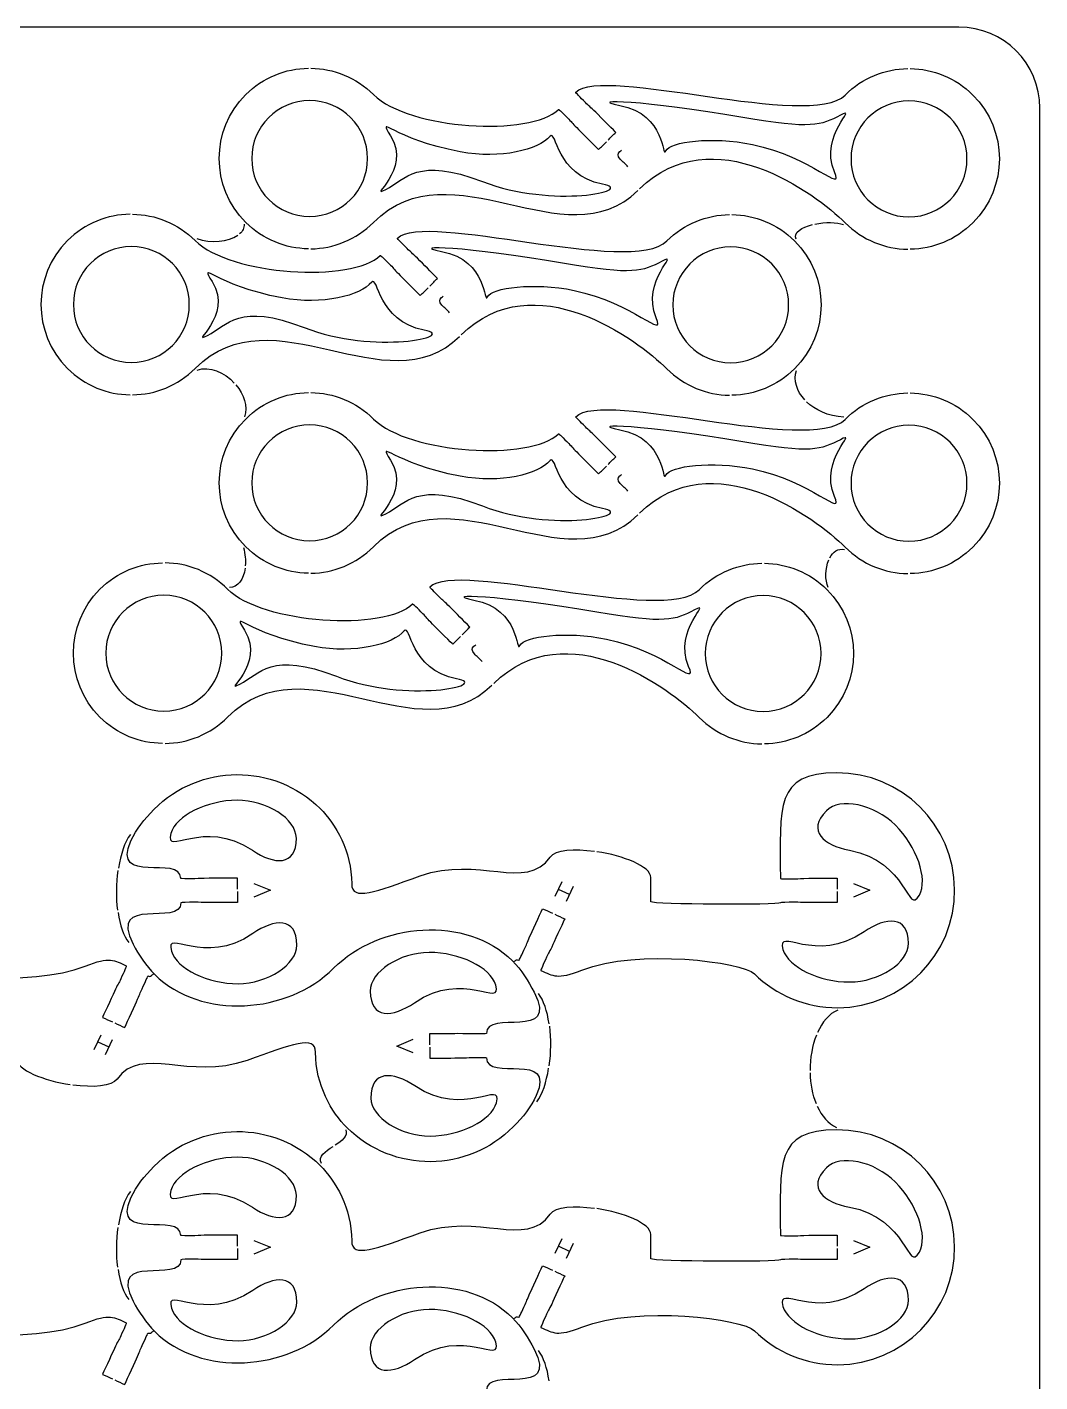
# Model space of a CAD drawing. Extents: x -1 to 250, y 0 to 300.
# Drawn here: x 125 to 250, y 132.8 to 300.1 of the extents above; entities that cross this region are included whole.
import ezdxf

# ---------------------------------------------------------------- set-up
doc = ezdxf.new("R2010")
doc.units = 0
doc.header["$MEASUREMENT"] = 0
doc.layers.add('DEFAULT', color=7, linetype='CONTINUOUS')

msp = doc.modelspace()

# ---------------------------------------------------------------- linework, layer by layer
at = {"layer": 'DEFAULT', "color": 250}
for points in [[(153.05, 194.32), (155.07, 193.48), (153.05, 192.63)], [(190.22, 192.74), (191.07, 194.57)], [(227.05, 194.32), (229.08, 193.48), (227.05, 192.63)], [(191.98, 192.96), (190.62, 193.59)], [(192.44, 193.93), (191.58, 192.1)], [(133.34, 173.8), (134.19, 175.64)], [(133.79, 174.78), (135.15, 174.14)], [(135.55, 175), (134.7, 173.17)], [(172.7, 173.4), (170.67, 174.24), (172.7, 175.09)], [(153.05, 150.25), (155.07, 149.41), (153.05, 148.56)], [(190.22, 148.66), (191.07, 150.49)], [(191.98, 148.89), (190.62, 149.52)], [(192.44, 149.86), (191.58, 148.03)], [(227.05, 150.25), (229.08, 149.41), (227.05, 148.55)]]:
    msp.add_lwpolyline(points, dxfattribs=at)
at = {"layer": 'DEFAULT', "color": 1}
for points, knots in [([(240.05, 0.05), (163.38, 0.05), (86.72, 0.05), (10.05, 0.05), (4.53, 0.05), (0.05, 4.53), (0.05, 10.05), (0.05, 103.38), (0.05, 196.72), (0.05, 290.05), (0.05, 295.57), (4.53, 300.05), (10.05, 300.05), (86.72, 300.05), (163.38, 300.05), (240.05, 300.05), (245.57, 300.05), (250.05, 295.57), (250.05, 290.05), (250.05, 196.72), (250.05, 103.38), (250.05, 10.05), (250.05, 4.53), (245.57, 0.05), (240.05, 0.05)], [0, 0, 0, 0, 651.968, 651.968, 651.968, 652.968, 652.968, 652.968, 1446.668, 1446.668, 1446.668, 1447.668, 1447.668, 1447.668, 2099.636, 2099.636, 2099.636, 2100.636, 2100.636, 2100.636, 2894.336, 2894.336, 2894.336, 2895.336, 2895.336, 2895.336, 2895.336]), ([(159.77, 272.67), (156.96, 272.71), (154.17, 273.8), (152.03, 275.93), (147.68, 280.29), (147.68, 287.35), (152.03, 291.71), (154.17, 293.85), (156.96, 294.94), (159.77, 294.97)], [0, 0, 0, 0, 1, 1, 1, 2, 2, 2, 3, 3, 3, 3]), ([(160.07, 294.97), (162.87, 294.94), (165.67, 293.85), (167.81, 291.71), (172.13, 287.4), (187.25, 286.5), (190.64, 289.88), (190.67, 289.91), (191.23, 289.36), (191.91, 288.68), (192.33, 288.26), (192.43, 288.09), (193.11, 287.4), (193.73, 286.78), (195.59, 284.93), (195.59, 284.93), (195.91, 285.24), (196.22, 285.56), (196.54, 285.88)], [0, 0, 0, 0, 1, 1, 1, 2, 2, 2, 3, 3, 3, 4, 4, 4, 5, 5, 5, 8.832519, 8.832519, 8.832519, 8.832519]), ([(196.75, 286.09), (197.07, 286.41), (197.39, 286.73), (197.71, 287.05), (197.71, 287.05), (195.85, 288.91), (195.23, 289.53), (194.55, 290.21), (194.38, 290.31), (193.96, 290.73), (193.3, 291.4), (192.76, 291.94), (192.76, 292), (196.14, 295.38), (221.69, 287.35), (226.01, 291.66), (228.14, 293.81), (230.94, 294.89), (233.74, 294.93)], [0, 0, 0, 0, 3.832519, 3.832519, 3.832519, 4.832519, 4.832519, 4.832519, 5.832519, 5.832519, 5.832519, 6.832519, 6.832519, 6.832519, 7.832519, 7.832519, 7.832519, 8.832519, 8.832519, 8.832519, 8.832519]), ([(234.04, 294.93), (236.85, 294.89), (239.65, 293.81), (241.78, 291.66), (246.14, 287.31), (246.14, 280.24), (241.78, 275.89), (239.65, 273.75), (236.85, 272.66), (234.04, 272.62)], [0, 0, 0, 0, 1, 1, 1, 2, 2, 2, 3, 3, 3, 3]), ([(152.77, 283.82), (152.77, 287.77), (155.97, 290.98), (159.92, 290.98), (163.87, 290.98), (167.07, 287.77), (167.07, 283.82), (167.07, 279.87), (163.87, 276.67), (159.92, 276.67), (155.97, 276.67), (152.77, 279.87), (152.77, 283.82)], [1, 1, 1, 1, 2, 2, 2, 3, 3, 3, 4, 4, 4, 5, 5, 5, 5]), ([(226.74, 283.78), (226.74, 287.73), (229.94, 290.94), (233.89, 290.94), (237.85, 290.94), (241.05, 287.73), (241.05, 283.78), (241.05, 279.83), (237.85, 276.62), (233.89, 276.62), (229.94, 276.62), (226.74, 279.83), (226.74, 283.78)], [1, 1, 1, 1, 2, 2, 2, 3, 3, 3, 4, 4, 4, 5, 5, 5, 5]), ([(200.64, 280.08), (209.64, 288.91), (222.35, 279.55), (226.01, 275.89), (228.14, 273.75), (230.94, 272.66), (233.74, 272.62)], [0, 0, 0, 0, 1, 1, 1, 2, 2, 2, 2]), ([(160.07, 272.67), (162.87, 272.71), (165.67, 273.8), (167.81, 275.93), (177.46, 285.59), (191.42, 271.08), (200.43, 279.87)], [0, 0, 0, 0, 1, 1, 1, 2, 2, 2, 2]), ([(137.77, 276.95), (134.96, 276.91), (132.17, 275.83), (130.03, 273.69), (125.67, 269.33), (125.67, 262.27), (130.03, 257.91), (132.17, 255.77), (134.96, 254.68), (137.77, 254.65)], [0, 0, 0, 0, 1, 1, 1, 2, 2, 2, 3, 3, 3, 3]), ([(138.07, 276.95), (140.87, 276.91), (143.66, 275.83), (145.8, 273.69), (150.12, 269.37), (165.25, 268.47), (168.63, 271.86), (168.67, 271.89), (169.22, 271.34), (169.9, 270.66), (170.32, 270.24), (170.42, 270.06), (171.1, 269.38), (171.72, 268.76), (173.58, 266.9), (173.58, 266.9), (173.9, 267.22), (174.22, 267.54), (174.54, 267.86)], [0, 0, 0, 0, 1, 1, 1, 2, 2, 2, 3, 3, 3, 4, 4, 4, 5, 5, 5, 8.832519, 8.832519, 8.832519, 8.832519]), ([(174.75, 268.07), (175.07, 268.39), (175.39, 268.71), (175.7, 269.03), (174.88, 269.85), (174.05, 270.68), (173.23, 271.5), (172.54, 272.19), (172.37, 272.29), (171.95, 272.71), (171.29, 273.37), (170.75, 273.91), (170.75, 273.98), (174.14, 277.36), (199.68, 269.33), (204, 273.64), (206.14, 275.78), (208.94, 276.87), (211.74, 276.9)], [0, 0, 0, 0, 3.832519, 3.832519, 3.832519, 13.760298, 13.760298, 13.760298, 14.760298, 14.760298, 14.760298, 15.760298, 15.760298, 15.760298, 16.760298, 16.760298, 16.760298, 17.760298, 17.760298, 17.760298, 17.760298]), ([(212.04, 276.9), (214.84, 276.87), (217.64, 275.78), (219.78, 273.64), (224.13, 269.28), (224.13, 262.22), (219.78, 257.86), (217.64, 255.73), (214.84, 254.64), (212.04, 254.6)], [0, 0, 0, 0, 1, 1, 1, 2, 2, 2, 3, 3, 3, 3]), ([(130.76, 265.8), (130.76, 269.75), (133.96, 272.96), (137.92, 272.96), (141.87, 272.96), (145.07, 269.75), (145.07, 265.8), (145.07, 261.85), (141.87, 258.64), (137.92, 258.64), (133.96, 258.64), (130.76, 261.85), (130.76, 265.8)], [1, 1, 1, 1, 2, 2, 2, 3, 3, 3, 4, 4, 4, 5, 5, 5, 5]), ([(204.74, 265.75), (204.74, 269.7), (207.94, 272.91), (211.89, 272.91), (215.84, 272.91), (219.04, 269.7), (219.04, 265.75), (219.04, 261.8), (215.84, 258.6), (211.89, 258.6), (207.94, 258.6), (204.74, 261.8), (204.74, 265.75)], [1, 1, 1, 1, 2, 2, 2, 3, 3, 3, 4, 4, 4, 5, 5, 5, 5]), ([(178.64, 262.06), (187.64, 270.89), (200.34, 261.52), (204, 257.86), (206.14, 255.73), (208.94, 254.64), (211.74, 254.6)], [0, 0, 0, 0, 1, 1, 1, 2, 2, 2, 2]), ([(138.07, 254.65), (140.87, 254.68), (143.66, 255.77), (145.8, 257.91), (155.46, 267.57), (169.41, 253.06), (178.42, 261.85)], [0, 0, 0, 0, 1, 1, 1, 2, 2, 2, 2]), ([(159.77, 232.62), (156.96, 232.66), (154.17, 233.75), (152.03, 235.89), (147.68, 240.24), (147.68, 247.31), (152.03, 251.66), (154.17, 253.8), (156.96, 254.89), (159.77, 254.93)], [0, 0, 0, 0, 1, 1, 1, 2, 2, 2, 3, 3, 3, 3]), ([(160.07, 254.93), (162.87, 254.89), (165.67, 253.8), (167.81, 251.66), (172.13, 247.35), (187.25, 246.45), (190.64, 249.83), (190.67, 249.87), (191.23, 249.31), (191.91, 248.63), (192.33, 248.22), (192.43, 248.04), (193.11, 247.36), (193.94, 246.53), (194.76, 245.7), (195.59, 244.88), (195.91, 245.2), (196.22, 245.52), (196.54, 245.83)], [0, 0, 0, 0, 1, 1, 1, 2, 2, 2, 3, 3, 3, 4, 4, 4, 13.927779, 13.927779, 13.927779, 17.760298, 17.760298, 17.760298, 17.760298]), ([(196.75, 246.05), (197.07, 246.37), (197.39, 246.68), (197.71, 247), (196.89, 247.83), (196.06, 248.65), (195.23, 249.48), (194.55, 250.16), (194.38, 250.27), (193.96, 250.68), (193.3, 251.35), (192.76, 251.89), (192.76, 251.95), (196.14, 255.34), (221.69, 247.3), (226.01, 251.62), (228.14, 253.76), (230.94, 254.84), (233.74, 254.88)], [0, 0, 0, 0, 3.832519, 3.832519, 3.832519, 13.760298, 13.760298, 13.760298, 14.760298, 14.760298, 14.760298, 15.760298, 15.760298, 15.760298, 16.760298, 16.760298, 16.760298, 17.760298, 17.760298, 17.760298, 17.760298]), ([(234.04, 254.88), (236.85, 254.84), (239.65, 253.76), (241.78, 251.62), (246.14, 247.26), (246.14, 240.2), (241.78, 235.84), (239.65, 233.7), (236.85, 232.61), (234.04, 232.58)], [0, 0, 0, 0, 1, 1, 1, 2, 2, 2, 3, 3, 3, 3]), ([(152.77, 243.77), (152.77, 247.72), (155.97, 250.93), (159.92, 250.93), (163.87, 250.93), (167.07, 247.72), (167.07, 243.77), (167.07, 239.82), (163.87, 236.62), (159.92, 236.62), (155.97, 236.62), (152.77, 239.82), (152.77, 243.77)], [1, 1, 1, 1, 2, 2, 2, 3, 3, 3, 4, 4, 4, 5, 5, 5, 5]), ([(226.74, 243.73), (226.74, 247.68), (229.94, 250.89), (233.89, 250.89), (237.85, 250.89), (241.05, 247.68), (241.05, 243.73), (241.05, 239.78), (237.85, 236.57), (233.89, 236.57), (229.94, 236.57), (226.74, 239.78), (226.74, 243.73)], [1, 1, 1, 1, 2, 2, 2, 3, 3, 3, 4, 4, 4, 5, 5, 5, 5]), ([(200.64, 240.04), (209.64, 248.86), (222.35, 239.5), (226.01, 235.84), (228.14, 233.7), (230.94, 232.61), (233.74, 232.58)], [0, 0, 0, 0, 1, 1, 1, 2, 2, 2, 2]), ([(160.07, 232.62), (162.87, 232.66), (165.67, 233.75), (167.81, 235.89), (177.46, 245.54), (191.42, 231.04), (200.43, 239.82)], [0, 0, 0, 0, 1, 1, 1, 2, 2, 2, 2]), ([(178.75, 225.02), (179.07, 225.34), (179.39, 225.66), (179.7, 225.98), (178.88, 226.8), (178.05, 227.63), (177.23, 228.45), (176.54, 229.14), (176.37, 229.24), (175.95, 229.66), (175.29, 230.32), (174.76, 230.86), (174.76, 230.93), (178.14, 234.31), (203.68, 226.28), (208, 230.59), (210.14, 232.73), (212.94, 233.82), (215.74, 233.85)], [0, 0, 0, 0, 3.832519, 3.832519, 3.832519, 13.760298, 13.760298, 13.760298, 14.760298, 14.760298, 14.760298, 15.760298, 15.760298, 15.760298, 16.760298, 16.760298, 16.760298, 17.760298, 17.760298, 17.760298, 17.760298]), ([(141.77, 211.6), (138.96, 211.63), (136.17, 212.72), (134.03, 214.86), (129.67, 219.22), (129.67, 226.28), (134.03, 230.64), (136.17, 232.78), (138.96, 233.87), (141.77, 233.9)], [0, 0, 0, 0, 1, 1, 1, 2, 2, 2, 3, 3, 3, 3]), ([(178.54, 224.81), (178.22, 224.49), (177.9, 224.17), (177.58, 223.85), (177.58, 223.85), (175.73, 225.71), (175.1, 226.33), (174.42, 227.01), (174.32, 227.19), (173.91, 227.61), (173.22, 228.29), (172.67, 228.84), (172.63, 228.81), (169.25, 225.42), (154.12, 226.32), (149.8, 230.64), (147.66, 232.78), (144.87, 233.87), (142.07, 233.9)], [0, 0, 0, 0, 3.832519, 3.832519, 3.832519, 4.832519, 4.832519, 4.832519, 5.832519, 5.832519, 5.832519, 6.832519, 6.832519, 6.832519, 7.832519, 7.832519, 7.832519, 8.832519, 8.832519, 8.832519, 8.832519]), ([(216.04, 233.85), (218.85, 233.82), (221.64, 232.73), (223.78, 230.59), (228.13, 226.23), (228.13, 219.17), (223.78, 214.82), (221.64, 212.67), (218.85, 211.59), (216.04, 211.55)], [0, 0, 0, 0, 1, 1, 1, 2, 2, 2, 3, 3, 3, 3]), ([(134.76, 222.75), (134.76, 226.7), (137.96, 229.91), (141.92, 229.91), (145.87, 229.91), (149.07, 226.7), (149.07, 222.75), (149.07, 218.8), (145.87, 215.59), (141.92, 215.59), (137.96, 215.59), (134.76, 218.8), (134.76, 222.75)], [1, 1, 1, 1, 2, 2, 2, 3, 3, 3, 4, 4, 4, 5, 5, 5, 5]), ([(208.74, 222.7), (208.74, 226.65), (211.94, 229.86), (215.89, 229.86), (219.84, 229.86), (223.04, 226.65), (223.04, 222.7), (223.04, 218.75), (219.84, 215.55), (215.89, 215.55), (211.94, 215.55), (208.74, 218.75), (208.74, 222.7)], [1, 1, 1, 1, 2, 2, 2, 3, 3, 3, 4, 4, 4, 5, 5, 5, 5]), ([(182.64, 219.01), (191.64, 227.84), (204.34, 218.47), (208, 214.82), (210.14, 212.67), (212.94, 211.59), (215.74, 211.55)], [0, 0, 0, 0, 1, 1, 1, 2, 2, 2, 2]), ([(142.07, 211.6), (144.87, 211.63), (147.66, 212.72), (149.8, 214.86), (159.46, 224.52), (173.41, 210.01), (182.42, 218.8)], [0, 0, 0, 0, 1, 1, 1, 2, 2, 2, 2]), ([(151.02, 193.63), (151.02, 194.08), (151.02, 194.53), (151.02, 194.98), (151.02, 194.98), (148.39, 194.96), (147.51, 194.96), (146.55, 194.95), (146.35, 194.9), (145.76, 194.9), (144.8, 194.89), (144.01, 194.89), (144.01, 194.94), (143.99, 197.94), (135.37, 193.98), (137.87, 199.58), (138.55, 201.05), (139.49, 202.23), (140.71, 203.46), (146.34, 209.15), (155.52, 209.2), (161.21, 203.57), (163.13, 201.65), (165.11, 198.32), (165.11, 194.26), (165.11, 192.09), (167.99, 193.27), (173.57, 195.26), (180.73, 197.81), (186.64, 193.32), (189.6, 197.56), (190.25, 198.5), (192.6, 198.64), (195.07, 198.29)], [0, 0, 0, 0, 3.830052, 3.830052, 3.830052, 4.830052, 4.830052, 4.830052, 5.830052, 5.830052, 5.830052, 6.830052, 6.830052, 6.830052, 7.830052, 7.830052, 7.830052, 8.830052, 8.830052, 8.830052, 9.830052, 9.830052, 9.830052, 10.830052, 10.830052, 10.830052, 11.830052, 11.830052, 11.830052, 12.830052, 12.830052, 12.830052, 13.830052, 13.830052, 13.830052, 13.830052]), ([(190.17, 190.51), (190.58, 190.32), (190.99, 190.13), (191.4, 189.94), (191.4, 189.94), (190.3, 187.56), (189.94, 186.76), (189.53, 185.88), (189.41, 185.73), (189.16, 185.2), (188.75, 184.32), (188.43, 183.6), (188.47, 183.58), (189.97, 182.9), (190.48, 182.41), (193.53, 183.61), (200.41, 186.34), (213.37, 184.61), (214.83, 183.16), (217.47, 180.55), (221.11, 178.95), (225.11, 178.97), (233.12, 179.02), (239.57, 185.55), (239.53, 193.55), (239.48, 201.56), (232.96, 208.02), (224.95, 207.97), (217.36, 207.93), (217.97, 203.87), (218.02, 194.94), (218.02, 194.88), (218.81, 194.89), (219.77, 194.89), (220.36, 194.9), (220.55, 194.95), (221.52, 194.95), (222.39, 194.96), (225.02, 194.97), (225.02, 194.97), (225.02, 194.52), (225.03, 194.07), (225.03, 193.62)], [0, 0, 0, 0, 3.830196, 3.830196, 3.830196, 4.830196, 4.830196, 4.830196, 5.830196, 5.830196, 5.830196, 6.830196, 6.830196, 6.830196, 7.830196, 7.830196, 7.830196, 8.830196, 8.830196, 8.830196, 9.830196, 9.830196, 9.830196, 10.830196, 10.830196, 10.830196, 11.830196, 11.830196, 11.830196, 12.830196, 12.830196, 12.830196, 13.830196, 13.830196, 13.830196, 14.830196, 14.830196, 14.830196, 15.830196, 15.830196, 15.830196, 19.660248, 19.660248, 19.660248, 19.660248]), ([(142.79, 200.48), (143.4, 202.68), (147.27, 204.57), (150.96, 204.59), (154.64, 204.61), (158.26, 202.29), (158.28, 199.9), (158.29, 196.41), (155.55, 196.6), (152.85, 198.42), (146.72, 202.51), (141.98, 197.54), (142.79, 200.48)], [1, 1, 1, 1, 2, 2, 2, 3, 3, 3, 4, 4, 4, 5, 5, 5, 5]), ([(235.17, 192.87), (233.7, 190.21), (233.79, 197.08), (226.54, 198.43), (223.34, 199.03), (221.25, 200.81), (223.7, 203.29), (225.38, 204.99), (229.59, 204.12), (232.21, 201.52), (234.83, 198.93), (236.28, 194.88), (235.17, 192.87)], [1, 1, 1, 1, 2, 2, 2, 3, 3, 3, 4, 4, 4, 5, 5, 5, 5]), ([(225.03, 193.32), (225.04, 192.87), (225.04, 192.42), (225.04, 191.97), (225.04, 191.97), (222.41, 191.96), (221.54, 191.95), (220.57, 191.95), (220.38, 192), (219.79, 191.99), (218.82, 191.99), (218.04, 191.98), (218.04, 191.93), (217.92, 191.61), (202.04, 191.72), (202.04, 192.05), (202.03, 193.05), (202.03, 194.05), (202.02, 195.05), (202.01, 196.43), (198.63, 197.74), (195.38, 198.24)], [0, 0, 0, 0, 3.830052, 3.830052, 3.830052, 4.830052, 4.830052, 4.830052, 5.830052, 5.830052, 5.830052, 6.830052, 6.830052, 6.830052, 7.830052, 7.830052, 7.830052, 16.330146, 16.330146, 16.330146, 17.330146, 17.330146, 17.330146, 17.330146]), ([(151.03, 193.33), (151.03, 192.88), (151.03, 192.43), (151.03, 191.98), (151.03, 191.98), (148.4, 191.96), (147.53, 191.96), (146.56, 191.95), (146.37, 192), (145.78, 192), (144.82, 191.99), (144.03, 191.99), (144.03, 191.94), (144.05, 188.86), (134.97, 192.98), (138.14, 186.82), (138.82, 185.5), (139.71, 184.16), (140.82, 183.07), (146.51, 177.43), (157.25, 178.17), (162.88, 183.86), (168.54, 189.52), (179.28, 190.43), (184.94, 184.77), (185.25, 184.46), (185.28, 185.05), (185.75, 184.84), (185.8, 184.81), (186.12, 185.53), (186.52, 186.4), (186.77, 186.94), (186.81, 187.14), (187.21, 188.02), (187.58, 188.82), (188.67, 191.2), (188.67, 191.2), (189.08, 191.01), (189.49, 190.82), (189.9, 190.64)], [0, 0, 0, 0, 3.830052, 3.830052, 3.830052, 4.830052, 4.830052, 4.830052, 5.830052, 5.830052, 5.830052, 6.830052, 6.830052, 6.830052, 7.830052, 7.830052, 7.830052, 8.830052, 8.830052, 8.830052, 9.830052, 9.830052, 9.830052, 10.830052, 10.830052, 10.830052, 11.830052, 11.830052, 11.830052, 12.830052, 12.830052, 12.830052, 13.830052, 13.830052, 13.830052, 14.830052, 14.830052, 14.830052, 18.660248, 18.660248, 18.660248, 18.660248]), ([(151.08, 181.94), (147.4, 181.91), (143.51, 183.76), (142.87, 185.96), (142.02, 188.88), (146.83, 183.96), (152.9, 188.13), (155.59, 189.97), (158.33, 190.19), (158.35, 186.7), (158.36, 184.31), (154.77, 181.96), (151.08, 181.94)], [1, 1, 1, 1, 2, 2, 2, 3, 3, 3, 4, 4, 4, 5, 5, 5, 5]), ([(226.55, 182.15), (222.87, 182.13), (218.98, 183.98), (218.34, 186.17), (217.49, 189.1), (222.29, 184.19), (228.37, 188.35), (231.06, 190.19), (233.8, 190.41), (233.82, 186.93), (233.83, 184.53), (230.24, 182.17), (226.55, 182.15)], [1, 1, 1, 1, 2, 2, 2, 3, 3, 3, 4, 4, 4, 5, 5, 5, 5]), ([(100.73, 174.1), (100.73, 173.65), (100.74, 173.2), (100.74, 172.75), (100.74, 172.75), (103.37, 172.76), (104.24, 172.77), (105.21, 172.77), (105.4, 172.83), (105.99, 172.83), (106.95, 172.84), (107.74, 172.84), (107.74, 172.79), (107.79, 163.86), (108.4, 159.8), (100.81, 159.75), (92.81, 159.71), (86.28, 166.16), (86.23, 174.17), (86.19, 182.18), (92.64, 188.71), (100.65, 188.75), (104.65, 188.77), (108.3, 187.18), (110.93, 184.56), (112.39, 183.11), (125.35, 181.39), (132.23, 184.12), (135.28, 185.32), (135.79, 184.83), (137.29, 184.14), (137.33, 184.12), (137.01, 183.41), (136.6, 182.53), (136.36, 182), (136.23, 181.84), (135.82, 180.96), (135.46, 180.17), (134.36, 177.78), (134.36, 177.78), (134.77, 177.59), (135.18, 177.4), (135.59, 177.22)], [0, 0, 0, 0, 3.830052, 3.830052, 3.830052, 4.830052, 4.830052, 4.830052, 5.830052, 5.830052, 5.830052, 6.830052, 6.830052, 6.830052, 7.830052, 7.830052, 7.830052, 8.830052, 8.830052, 8.830052, 9.830052, 9.830052, 9.830052, 10.830052, 10.830052, 10.830052, 11.830052, 11.830052, 11.830052, 12.830052, 12.830052, 12.830052, 13.830052, 13.830052, 13.830052, 14.830052, 14.830052, 14.830052, 15.830052, 15.830052, 15.830052, 19.660248, 19.660248, 19.660248, 19.660248]), ([(174.68, 185.79), (178.36, 185.81), (182.26, 183.96), (182.89, 181.77), (183.74, 178.84), (178.94, 183.76), (172.86, 179.59), (170.17, 177.75), (167.43, 177.53), (167.41, 181.02), (167.4, 183.41), (170.99, 185.77), (174.68, 185.79)], [1, 1, 1, 1, 2, 2, 2, 3, 3, 3, 4, 4, 4, 5, 5, 5, 5]), ([(184.94, 184.77), (186.05, 183.68), (186.94, 182.22), (187.62, 180.9), (190.79, 174.74), (181.72, 178.86), (181.73, 175.79), (181.73, 175.73), (180.95, 175.73), (179.98, 175.73), (179.39, 175.72), (179.2, 175.77), (178.23, 175.77), (177.36, 175.76), (174.73, 175.75), (174.73, 175.75), (174.73, 175.3), (174.73, 174.85), (174.73, 174.39)], [0, 0, 0, 0, 1, 1, 1, 2, 2, 2, 3, 3, 3, 4, 4, 4, 5, 5, 5, 8.840052, 8.840052, 8.840052, 8.840052]), ([(135.86, 177.09), (136.27, 176.9), (136.68, 176.71), (137.09, 176.52), (137.09, 176.52), (138.19, 178.91), (138.55, 179.71), (138.96, 180.59), (138.99, 180.78), (139.24, 181.32), (139.64, 182.2), (139.96, 182.91), (140.01, 182.89), (140.48, 182.67), (140.51, 183.38), (140.82, 183.07)], [0, 0, 0, 0, 3.830196, 3.830196, 3.830196, 4.830196, 4.830196, 4.830196, 5.830196, 5.830196, 5.830196, 6.830196, 6.830196, 6.830196, 7.830196, 7.830196, 7.830196, 7.830196]), ([(100.73, 174.4), (100.73, 174.85), (100.72, 175.3), (100.72, 175.75), (100.72, 175.75), (103.35, 175.77), (104.22, 175.77), (105.19, 175.78), (105.39, 175.73), (105.97, 175.73), (106.94, 175.74), (107.72, 175.74), (107.72, 175.79), (107.84, 176.12), (123.72, 176.01), (123.73, 175.68), (123.73, 174.68), (123.74, 173.68), (123.74, 172.68), (123.75, 171.29), (127.13, 169.98), (130.38, 169.48)], [0, 0, 0, 0, 3.830052, 3.830052, 3.830052, 4.830052, 4.830052, 4.830052, 5.830052, 5.830052, 5.830052, 6.830052, 6.830052, 6.830052, 7.830052, 7.830052, 7.830052, 16.330146, 16.330146, 16.330146, 17.330146, 17.330146, 17.330146, 17.330146]), ([(174.74, 174.09), (174.74, 173.64), (174.74, 173.2), (174.74, 172.75), (174.74, 172.75), (177.37, 172.76), (178.25, 172.77), (179.21, 172.77), (179.41, 172.82), (180, 172.83), (180.96, 172.83), (181.75, 172.83), (181.75, 172.79), (181.77, 169.79), (190.39, 173.75), (187.89, 168.15), (187.21, 166.67), (186.27, 165.49), (185.06, 164.27), (179.43, 158.58), (170.24, 158.52), (164.55, 164.15), (162.63, 166.07), (160.65, 169.41), (160.65, 173.47), (160.65, 175.64), (157.77, 174.46), (152.19, 172.47), (145.03, 169.91), (139.12, 174.4), (136.16, 170.17), (135.51, 169.23), (133.17, 169.09), (130.69, 169.43)], [0, 0, 0, 0, 3.820052, 3.820052, 3.820052, 4.820052, 4.820052, 4.820052, 5.820052, 5.820052, 5.820052, 6.820052, 6.820052, 6.820052, 7.820052, 7.820052, 7.820052, 8.820052, 8.820052, 8.820052, 9.820052, 9.820052, 9.820052, 10.820052, 10.820052, 10.820052, 11.820052, 11.820052, 11.820052, 12.820052, 12.820052, 12.820052, 13.820052, 13.820052, 13.820052, 13.820052]), ([(182.97, 167.25), (182.36, 165.04), (178.49, 163.15), (174.8, 163.13), (171.12, 163.11), (167.5, 165.43), (167.48, 167.82), (167.47, 171.31), (170.21, 171.12), (172.91, 169.31), (179.04, 165.21), (183.79, 170.19), (182.97, 167.25)], [1, 1, 1, 1, 2, 2, 2, 3, 3, 3, 4, 4, 4, 5, 5, 5, 5]), ([(151.02, 149.55), (151.02, 150), (151.02, 150.45), (151.02, 150.9), (151.02, 150.9), (148.39, 150.89), (147.51, 150.88), (146.55, 150.88), (146.35, 150.82), (145.76, 150.82), (144.8, 150.82), (144.01, 150.81), (144.01, 150.86), (143.99, 153.86), (135.37, 149.9), (137.87, 155.5), (138.55, 156.98), (139.49, 158.16), (140.71, 159.38), (146.34, 165.07), (155.52, 165.13), (161.21, 159.5), (163.13, 157.58), (165.11, 154.24), (165.11, 150.18), (165.11, 148.01), (167.99, 149.19), (173.57, 151.18), (180.73, 153.74), (186.64, 149.24), (189.6, 153.48), (190.25, 154.42), (192.6, 154.56), (195.07, 154.22)], [0, 0, 0, 0, 3.820052, 3.820052, 3.820052, 4.820052, 4.820052, 4.820052, 5.820052, 5.820052, 5.820052, 6.820052, 6.820052, 6.820052, 7.820052, 7.820052, 7.820052, 8.820052, 8.820052, 8.820052, 9.820052, 9.820052, 9.820052, 10.820052, 10.820052, 10.820052, 11.820052, 11.820052, 11.820052, 12.820052, 12.820052, 12.820052, 13.820052, 13.820052, 13.820052, 13.820052]), ([(190.17, 146.43), (190.58, 146.24), (190.99, 146.06), (191.4, 145.87), (191.4, 145.87), (190.3, 143.48), (189.94, 142.69), (189.53, 141.81), (189.41, 141.65), (189.16, 141.12), (188.75, 140.24), (188.43, 139.53), (188.47, 139.51), (189.97, 138.82), (190.48, 138.33), (193.53, 139.53), (200.41, 142.26), (213.37, 140.54), (214.83, 139.09), (217.47, 136.47), (221.11, 134.88), (225.11, 134.9), (233.12, 134.94), (239.57, 141.47), (239.53, 149.48), (239.48, 157.49), (232.96, 163.94), (224.95, 163.9), (217.36, 163.85), (217.97, 159.79), (218.02, 150.86), (218.02, 150.81), (218.81, 150.81), (219.77, 150.82), (220.36, 150.82), (220.55, 150.87), (221.52, 150.88), (222.39, 150.88), (225.02, 150.9), (225.02, 150.9), (225.02, 150.45), (225.03, 150), (225.03, 149.55)], [0, 0, 0, 0, 3.830196, 3.830196, 3.830196, 4.830196, 4.830196, 4.830196, 5.830196, 5.830196, 5.830196, 6.830196, 6.830196, 6.830196, 7.830196, 7.830196, 7.830196, 8.830196, 8.830196, 8.830196, 9.830196, 9.830196, 9.830196, 10.830196, 10.830196, 10.830196, 11.830196, 11.830196, 11.830196, 12.830196, 12.830196, 12.830196, 13.830196, 13.830196, 13.830196, 14.830196, 14.830196, 14.830196, 15.830196, 15.830196, 15.830196, 19.650248, 19.650248, 19.650248, 19.650248]), ([(235.17, 148.8), (233.7, 146.13), (233.79, 153.01), (226.54, 154.36), (223.34, 154.96), (221.25, 156.73), (223.7, 159.21), (225.38, 160.92), (229.59, 160.04), (232.21, 157.45), (234.83, 154.86), (236.28, 150.8), (235.17, 148.8)], [1, 1, 1, 1, 2, 2, 2, 3, 3, 3, 4, 4, 4, 5, 5, 5, 5]), ([(142.79, 156.4), (143.4, 158.61), (147.27, 160.5), (150.96, 160.52), (154.64, 160.53), (158.26, 158.22), (158.28, 155.82), (158.29, 152.34), (155.55, 152.53), (152.85, 154.34), (146.72, 158.44), (141.98, 153.46), (142.79, 156.4)], [1, 1, 1, 1, 2, 2, 2, 3, 3, 3, 4, 4, 4, 5, 5, 5, 5]), ([(225.03, 149.25), (225.04, 148.8), (225.04, 148.35), (225.04, 147.9), (225.04, 147.9), (222.41, 147.88), (221.54, 147.88), (220.57, 147.87), (220.38, 147.92), (219.79, 147.92), (218.82, 147.91), (218.04, 147.91), (218.04, 147.86), (217.92, 147.53), (202.04, 147.64), (202.04, 147.97), (202.03, 148.97), (202.03, 149.97), (202.02, 150.97), (202.01, 152.36), (198.63, 153.66), (195.38, 154.17)], [0, 0, 0, 0, 3.840052, 3.840052, 3.840052, 4.840052, 4.840052, 4.840052, 5.840052, 5.840052, 5.840052, 6.840052, 6.840052, 6.840052, 7.840052, 7.840052, 7.840052, 16.340146, 16.340146, 16.340146, 17.340146, 17.340146, 17.340146, 17.340146]), ([(151.03, 149.25), (151.03, 148.8), (151.03, 148.35), (151.03, 147.9), (151.03, 147.9), (148.4, 147.89), (147.53, 147.88), (146.56, 147.88), (146.37, 147.92), (145.78, 147.92), (144.82, 147.92), (144.03, 147.91), (144.03, 147.86), (144.05, 144.79), (134.97, 148.91), (138.14, 142.75), (138.82, 141.43), (139.71, 140.09), (140.82, 138.99), (146.51, 133.36), (157.25, 134.09), (162.88, 139.79), (168.54, 145.45), (179.28, 146.36), (184.94, 140.7), (185.25, 140.38), (185.28, 140.98), (185.75, 140.76), (185.8, 140.74), (186.12, 141.45), (186.52, 142.33), (186.77, 142.87), (186.81, 143.06), (187.21, 143.94), (187.58, 144.74), (188.67, 147.12), (188.67, 147.12), (189.08, 146.94), (189.49, 146.75), (189.9, 146.56)], [0, 0, 0, 0, 3.840052, 3.840052, 3.840052, 4.840052, 4.840052, 4.840052, 5.840052, 5.840052, 5.840052, 6.840052, 6.840052, 6.840052, 7.840052, 7.840052, 7.840052, 8.840052, 8.840052, 8.840052, 9.840052, 9.840052, 9.840052, 10.840052, 10.840052, 10.840052, 11.840052, 11.840052, 11.840052, 12.840052, 12.840052, 12.840052, 13.840052, 13.840052, 13.840052, 14.840052, 14.840052, 14.840052, 18.670248, 18.670248, 18.670248, 18.670248]), ([(151.08, 137.86), (147.4, 137.84), (143.51, 139.69), (142.87, 141.88), (142.02, 144.81), (146.83, 139.89), (152.9, 144.06), (155.59, 145.9), (158.33, 146.12), (158.35, 142.63), (158.36, 140.24), (154.77, 137.88), (151.08, 137.86)], [1, 1, 1, 1, 2, 2, 2, 3, 3, 3, 4, 4, 4, 5, 5, 5, 5]), ([(226.55, 138.08), (222.87, 138.06), (218.98, 139.9), (218.34, 142.1), (217.49, 145.03), (222.29, 140.11), (228.37, 144.27), (231.06, 146.11), (233.8, 146.34), (233.82, 142.85), (233.83, 140.46), (230.24, 138.1), (226.55, 138.08)], [1, 1, 1, 1, 2, 2, 2, 3, 3, 3, 4, 4, 4, 5, 5, 5, 5]), ([(100.73, 130.03), (100.73, 129.58), (100.74, 129.13), (100.74, 128.67), (100.74, 128.67), (103.37, 128.69), (104.24, 128.7), (105.21, 128.7), (105.4, 128.75), (105.99, 128.76), (106.95, 128.76), (107.74, 128.77), (107.74, 128.71), (107.79, 119.78), (108.4, 115.72), (100.81, 115.68), (92.81, 115.63), (86.28, 122.09), (86.23, 130.1), (86.19, 138.1), (92.64, 144.63), (100.65, 144.68), (104.65, 144.7), (108.3, 143.1), (110.93, 140.48), (112.39, 139.03), (125.35, 137.31), (132.23, 140.04), (135.28, 141.24), (135.79, 140.75), (137.29, 140.07), (137.33, 140.05), (137.01, 139.33), (136.6, 138.45), (136.36, 137.92), (136.23, 137.76), (135.82, 136.89), (135.46, 136.09), (134.36, 133.7), (134.36, 133.7), (134.77, 133.52), (135.18, 133.33), (135.59, 133.14)], [0, 0, 0, 0, 3.840052, 3.840052, 3.840052, 4.840052, 4.840052, 4.840052, 5.840052, 5.840052, 5.840052, 6.840052, 6.840052, 6.840052, 7.840052, 7.840052, 7.840052, 8.840052, 8.840052, 8.840052, 9.840052, 9.840052, 9.840052, 10.840052, 10.840052, 10.840052, 11.840052, 11.840052, 11.840052, 12.840052, 12.840052, 12.840052, 13.840052, 13.840052, 13.840052, 14.840052, 14.840052, 14.840052, 15.840052, 15.840052, 15.840052, 19.670248, 19.670248, 19.670248, 19.670248]), ([(174.68, 141.71), (178.36, 141.73), (182.26, 139.89), (182.89, 137.69), (183.74, 134.76), (178.94, 139.69), (172.86, 135.52), (170.17, 133.68), (167.43, 133.46), (167.41, 136.94), (167.4, 139.34), (170.99, 141.69), (174.68, 141.71)], [1, 1, 1, 1, 2, 2, 2, 3, 3, 3, 4, 4, 4, 5, 5, 5, 5]), ([(184.94, 140.7), (186.05, 139.6), (186.94, 138.15), (187.62, 136.83), (190.79, 130.67), (181.72, 134.78), (181.73, 131.71), (181.73, 131.66), (180.95, 131.65), (179.98, 131.65), (179.39, 131.65), (179.2, 131.7), (178.23, 131.69), (177.36, 131.69), (174.73, 131.67), (174.73, 131.67), (174.73, 131.22), (174.73, 130.77), (174.73, 130.32)], [0, 0, 0, 0, 1, 1, 1, 2, 2, 2, 3, 3, 3, 4, 4, 4, 5, 5, 5, 8.830052, 8.830052, 8.830052, 8.830052]), ([(135.86, 133.01), (136.27, 132.82), (136.68, 132.64), (137.09, 132.45), (137.09, 132.45), (138.19, 134.83), (138.55, 135.63), (138.96, 136.51), (138.99, 136.71), (139.24, 137.25), (139.64, 138.12), (139.96, 138.83), (140.01, 138.81), (140.48, 138.6), (140.51, 139.3), (140.82, 138.99)], [0, 0, 0, 0, 3.830196, 3.830196, 3.830196, 4.830196, 4.830196, 4.830196, 5.830196, 5.830196, 5.830196, 6.830196, 6.830196, 6.830196, 7.830196, 7.830196, 7.830196, 7.830196])]:
    msp.add_open_spline(points, degree=3, knots=knots, dxfattribs=at)
at = {"layer": 'DEFAULT', "color": 5}
for points in [[(224.71, 282.16), (225.91, 279.36), (221.97, 284.04), (214.56, 285.56), (209.54, 286.59), (204.41, 285.89), (203.88, 284.78), (203.35, 283.68), (203.98, 289.31), (198.19, 290.39), (193.87, 291.19), (201.23, 291.01), (213.37, 288.9), (221.89, 287.42), (223, 287.91), (225.42, 289.16), (227.84, 290.4), (222.71, 286.81), (224.71, 282.16)], [(169.91, 286.64), (168.18, 289.41), (170.17, 286.2), (178.51, 284.65), (183.55, 283.71), (188.16, 284.9), (189.59, 286.58), (190.39, 287.51), (190.27, 281.74), (196.07, 280.67), (200.38, 279.87), (189.91, 277.62), (181.25, 280.98), (173.19, 284.11), (171.74, 281.24), (169.32, 280), (166.89, 278.75), (172.58, 282.35), (169.91, 286.64)], [(202.7, 264.14), (203.9, 261.33), (199.96, 266.01), (192.55, 267.54), (187.54, 268.57), (182.4, 267.86), (181.87, 266.76), (181.35, 265.65), (181.98, 271.29), (176.18, 272.36), (171.87, 273.16), (179.23, 272.99), (191.36, 270.87), (199.89, 269.39), (200.99, 269.89), (203.41, 271.13), (205.83, 272.38), (200.71, 268.79), (202.7, 264.14)], [(147.9, 268.62), (146.18, 271.39), (148.17, 268.17), (156.51, 266.62), (161.54, 265.69), (166.16, 266.88), (167.59, 268.56), (168.38, 269.49), (168.27, 263.72), (174.06, 262.64), (178.38, 261.84), (167.9, 259.59), (159.25, 262.95), (151.18, 266.09), (149.73, 263.22), (147.31, 261.97), (144.89, 260.73), (150.58, 264.33), (147.9, 268.62)], [(224.71, 242.11), (225.91, 239.31), (221.97, 243.99), (214.56, 245.51), (209.54, 246.54), (204.41, 245.84), (203.88, 244.73), (203.35, 243.63), (203.98, 249.26), (198.19, 250.34), (193.87, 251.14), (201.23, 250.96), (213.37, 248.85), (221.89, 247.37), (223, 247.86), (225.42, 249.11), (227.84, 250.35), (222.71, 246.76), (224.71, 242.11)], [(169.91, 246.59), (168.18, 249.36), (170.17, 246.15), (178.51, 244.6), (183.55, 243.66), (188.16, 244.85), (189.59, 246.53), (190.39, 247.46), (190.27, 241.69), (196.07, 240.62), (200.38, 239.82), (189.91, 237.57), (181.25, 240.93), (173.19, 244.06), (171.74, 241.19), (169.32, 239.95), (166.89, 238.7), (172.58, 242.3), (169.91, 246.59)], [(206.7, 221.09), (207.9, 218.28), (203.96, 222.96), (196.55, 224.49), (191.54, 225.52), (186.4, 224.81), (185.87, 223.71), (185.35, 222.6), (185.98, 228.24), (180.18, 229.31), (175.87, 230.11), (183.23, 229.94), (195.36, 227.82), (203.89, 226.34), (204.99, 226.84), (207.41, 228.08), (209.83, 229.33), (204.71, 225.74), (206.7, 221.09)], [(151.9, 225.57), (150.18, 228.34), (152.17, 225.12), (160.51, 223.57), (165.54, 222.64), (170.16, 223.83), (171.59, 225.51), (172.38, 226.44), (172.27, 220.67), (178.06, 219.59), (182.38, 218.79), (171.9, 216.54), (163.25, 219.9), (155.18, 223.04), (153.73, 220.17), (151.31, 218.92), (148.89, 217.68), (154.58, 221.28), (151.9, 225.57)]]:
    msp.add_open_spline(points, degree=3, knots=[0, 0, 0, 0, 1, 1, 1, 2, 2, 2, 3, 3, 3, 4, 4, 4, 5, 5, 5, 6, 6, 6, 6], dxfattribs=at)
at = {"layer": 'DEFAULT', "color": 250}
for points in [[(199.21, 282.8), (198.89, 283.12), (198.57, 283.43), (198.25, 283.75), (197.87, 284.13), (197.94, 284.44), (198.19, 284.68), (198.26, 284.75), (198.36, 284.82), (198.42, 284.84)], [(177.2, 264.77), (176.89, 265.09), (176.57, 265.41), (176.25, 265.73), (175.87, 266.11), (175.94, 266.41), (176.18, 266.66), (176.25, 266.72), (176.35, 266.79), (176.42, 266.82)], [(199.21, 242.75), (198.89, 243.07), (198.57, 243.38), (198.25, 243.7), (197.87, 244.08), (197.94, 244.39), (198.19, 244.63), (198.26, 244.7), (198.36, 244.77), (198.42, 244.79)], [(181.2, 221.72), (180.89, 222.04), (180.57, 222.36), (180.25, 222.68), (179.87, 223.06), (179.94, 223.36), (180.18, 223.61), (180.25, 223.67), (180.35, 223.74), (180.42, 223.77)]]:
    msp.add_open_spline(points, degree=3, knots=[0, 0, 0, 0, 3.832519, 3.832519, 3.832519, 4.832519, 4.832519, 4.832519, 5.832519, 5.832519, 5.832519, 5.832519], dxfattribs=at)
at = {"layer": 'DEFAULT', "color": 6}
for points in [[(145.98, 273.93), (147.77, 273.33), (149.91, 273.57), (151.04, 274.34)], [(151.82, 275.72), (151.87, 275.26), (151.66, 274.85), (151.28, 274.52)], [(219.97, 273.87), (219.6, 274.69), (220.64, 275.33), (222, 275.66)], [(222.29, 275.73), (223.55, 275.99), (225, 276), (225.81, 275.67)], [(146.02, 257.7), (147.58, 258.23), (149.39, 257.42), (150.62, 256.1)], [(221.04, 254.01), (220.03, 255.1), (219.63, 256.45), (219.99, 257.65)], [(150.82, 255.87), (151.8, 254.71), (152.32, 253.23), (151.9, 251.93)], [(225.87, 251.88), (223.88, 252.02), (222.29, 252.77), (221.25, 253.79)], [(151.75, 235.79), (151.96, 234.98), (152.03, 234.22), (151.98, 233.55)], [(223.91, 230.86), (223.51, 231.75), (223.55, 233.21), (224, 234.27)], [(224.13, 234.54), (224.52, 235.26), (225.12, 235.72), (225.93, 235.55)], [(151.95, 233.25), (151.78, 231.83), (151.06, 230.89), (150.03, 230.84)], [(137.79, 200.36), (137.09, 199.44), (136.59, 197.92), (136.33, 196.22)], [(136.24, 191.02), (136.04, 192.58), (136.07, 194.33), (136.28, 195.92)], [(136.27, 190.72), (136.49, 189.17), (136.93, 187.82), (137.6, 187.01)], [(189.47, 177), (189.25, 178.55), (188.82, 179.9), (188.15, 180.72)], [(225.11, 178.67), (224.01, 178.24), (223.18, 177.21), (222.61, 175.9)], [(189.51, 176.7), (189.7, 175.14), (189.68, 173.4), (189.46, 171.8)], [(221.73, 171.23), (221.73, 172.77), (221.99, 174.32), (222.5, 175.62)], [(187.95, 167.37), (188.66, 168.28), (189.15, 169.8), (189.41, 171.5)], [(222.47, 167.09), (222.01, 168.23), (221.77, 169.57), (221.73, 170.93)], [(222.58, 166.81), (223.11, 165.61), (223.9, 164.65), (224.95, 164.2)], [(164.38, 163.91), (164.68, 163.1), (163.92, 162.54), (163.07, 162)], [(161.37, 159.75), (160.92, 160.65), (161.86, 161.25), (162.81, 161.84)], [(137.79, 156.28), (137.09, 155.37), (136.59, 153.85), (136.33, 152.15)], [(136.24, 146.95), (136.04, 148.51), (136.07, 150.25), (136.28, 151.85)], [(136.27, 146.65), (136.49, 145.1), (136.93, 143.74), (137.6, 142.93)], [(189.47, 132.92), (189.25, 134.48), (188.82, 135.83), (188.15, 136.64)]]:
    msp.add_open_spline(points, degree=3, dxfattribs=at)

doc.saveas('drawing.dxf')
